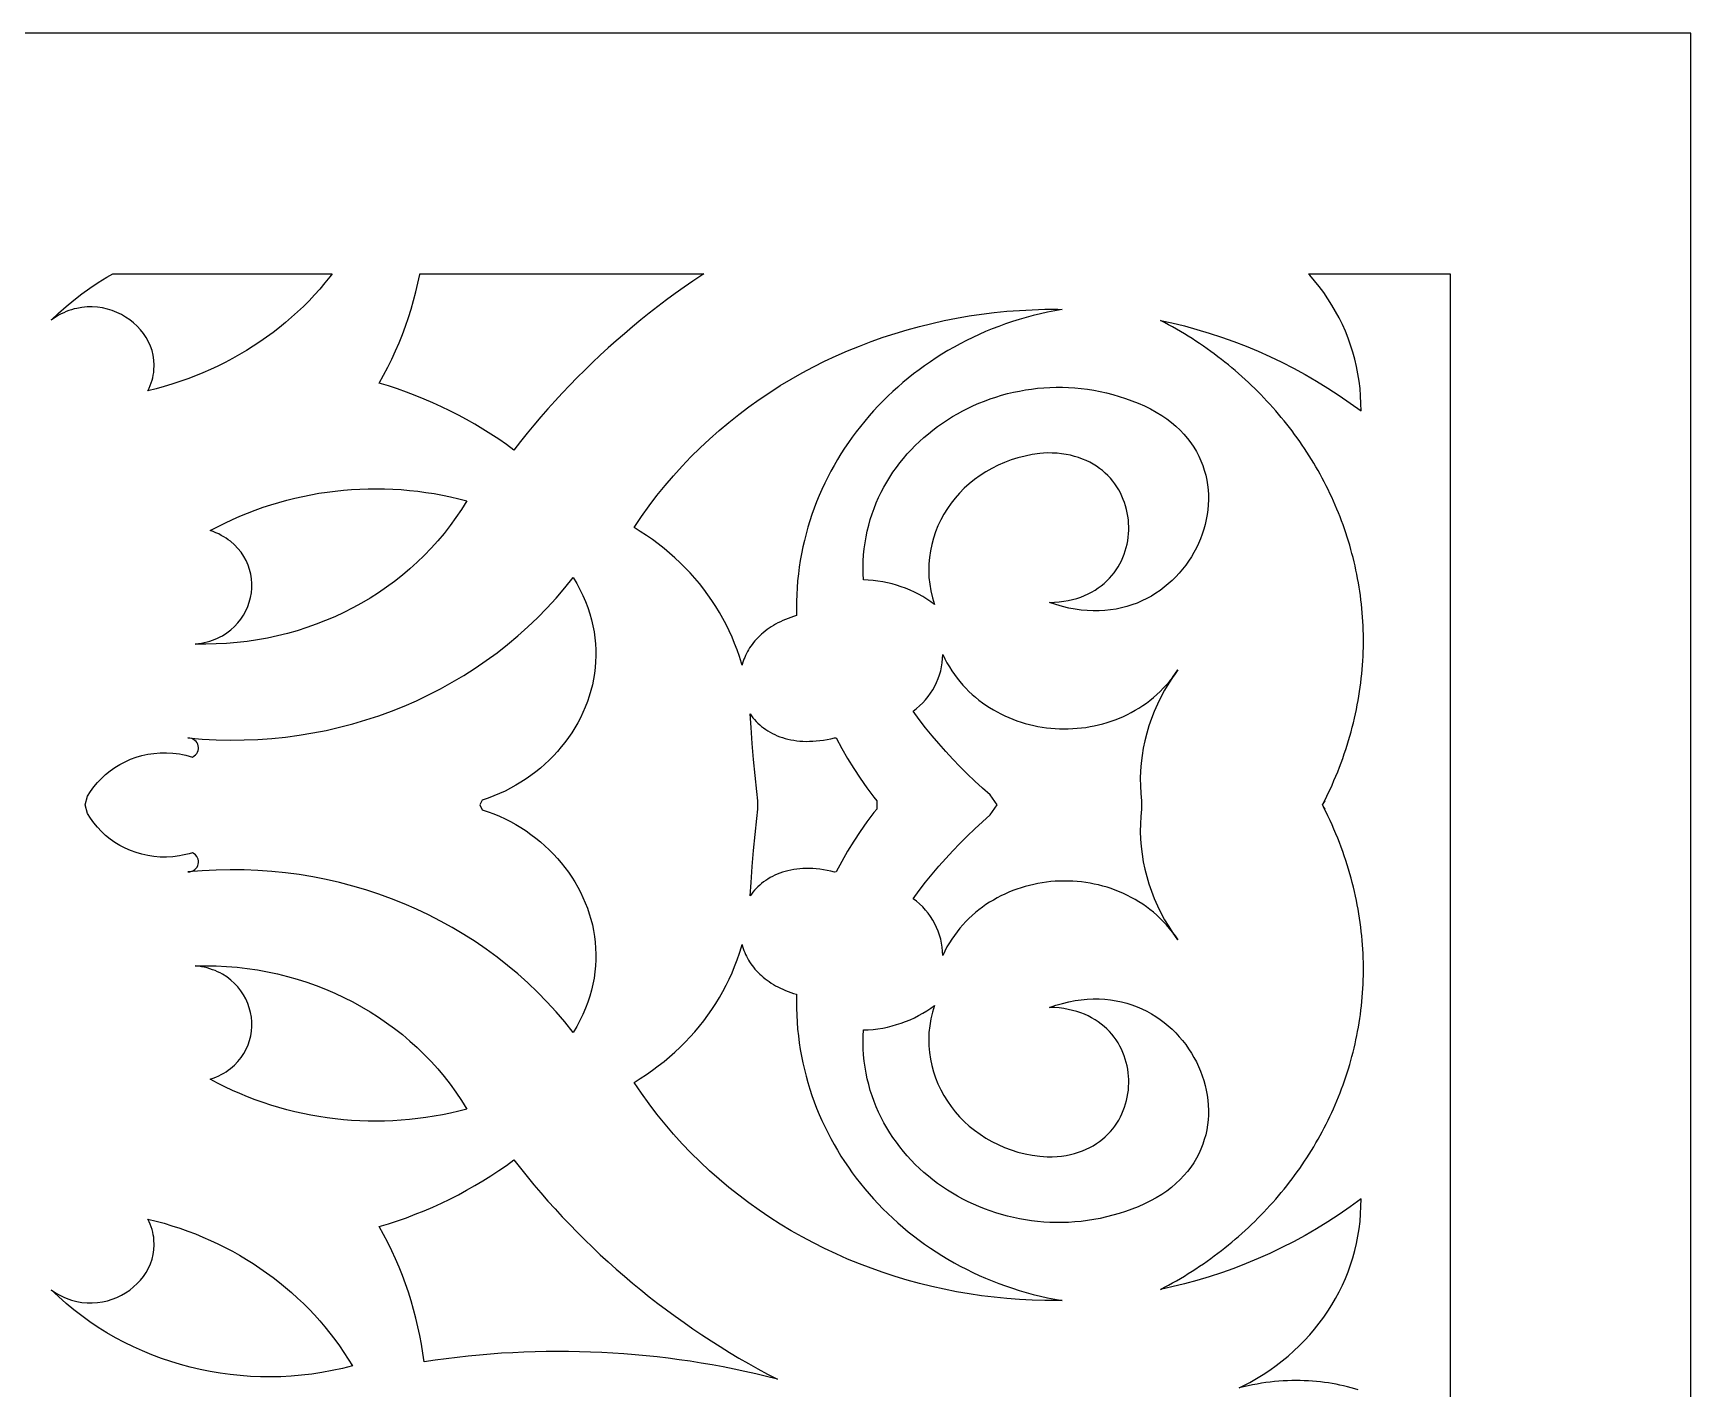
# Model space of a CAD drawing. Extents: x 2430 to 3430, y -1053 to 947.
# Drawn here: x 3085.1 to 3429.6, y 665.8 to 947.5 of the extents above; entities that cross this region are included whole.
import ezdxf

# ---------------------------------------------------------------- set-up
doc = ezdxf.new("R2010")
doc.units = 0
doc.layers.add('LAYER_1', color=18, linetype='CONTINUOUS')

msp = doc.modelspace()

# ---------------------------------------------------------------- linework, layer by layer
at = {"layer": 'LAYER_1'}
for points in [[(2429.56, -1052.54), (3429.56, -1052.54), (3429.56, 947.46), (2429.56, 947.46)], [(3146.8, 896.84), (3145.76, 895.56), (3144.68, 894.3), (3143.57, 893.07), (3142.44, 891.87), (3141.27, 890.7), (3140.07, 889.56), (3138.83, 888.45), (3137.57, 887.36), (3136.29, 886.31), (3134.97, 885.29), (3133.63, 884.3), (3132.25, 883.34), (3130.86, 882.42), (3129.44, 881.53), (3127.99, 880.67), (3126.52, 879.84), (3125.03, 879.05), (3123.51, 878.3), (3121.97, 877.58), (3120.41, 876.89), (3118.83, 876.25), (3117.23, 875.63), (3115.61, 875.06), (3113.97, 874.52), (3112.32, 874.03), (3110.65, 873.57), (3108.96, 873.15), (3109.22, 873.69), (3109.45, 874.24), (3109.65, 874.78), (3109.82, 875.33), (3109.97, 875.87), (3110.08, 876.4), (3110.17, 876.94), (3110.23, 877.46), (3110.28, 878.51), (3110.23, 879.53), (3110.08, 880.53), (3109.84, 881.51), (3109.51, 882.45), (3109.1, 883.36), (3108.61, 884.23), (3108.06, 885.06), (3107.43, 885.84), (3106.74, 886.58), (3105.99, 887.27), (3105.19, 887.9), (3104.34, 888.47), (3103.45, 888.99), (3102.51, 889.43), (3101.55, 889.81), (3100.55, 890.12), (3099.52, 890.36), (3098.47, 890.51), (3097.41, 890.59), (3096.33, 890.57), (3095.25, 890.47), (3094.17, 890.28), (3093.62, 890.15), (3093.08, 890), (3092.54, 889.82), (3092.01, 889.61), (3091.47, 889.38), (3090.94, 889.12), (3090.41, 888.84), (3089.89, 888.53), (3089.37, 888.19), (3088.86, 887.83), (3090.39, 889.28), (3091.96, 890.67), (3093.57, 892.01), (3095.23, 893.29), (3096.93, 894.51), (3098.66, 895.67), (3100.44, 896.77), (3101.65, 897.46), (3147.28, 897.46)], [(3224.09, 897.21), (3222.22, 895.95), (3220.36, 894.66), (3218.53, 893.35), (3216.72, 892.02), (3214.92, 890.66), (3213.15, 889.28), (3211.4, 887.88), (3209.67, 886.46), (3207.96, 885.02), (3206.27, 883.55), (3204.6, 882.06), (3202.96, 880.55), (3201.34, 879.02), (3199.74, 877.47), (3198.16, 875.9), (3196.6, 874.31), (3195.07, 872.69), (3193.56, 871.06), (3192.08, 869.41), (3190.62, 867.73), (3189.18, 866.04), (3187.77, 864.33), (3186.38, 862.6), (3185.02, 860.85), (3183.45, 861.99), (3181.85, 863.1), (3180.22, 864.17), (3178.57, 865.21), (3176.89, 866.21), (3175.19, 867.17), (3173.47, 868.1), (3171.72, 868.99), (3169.96, 869.84), (3168.17, 870.66), (3166.36, 871.43), (3164.53, 872.17), (3162.69, 872.87), (3160.82, 873.53), (3158.94, 874.15), (3157.04, 874.73), (3157.95, 876.38), (3158.81, 878.04), (3159.63, 879.73), (3160.41, 881.43), (3161.14, 883.14), (3161.84, 884.87), (3162.49, 886.61), (3163.09, 888.37), (3163.65, 890.14), (3164.17, 891.92), (3164.64, 893.71), (3165.07, 895.52), (3165.46, 897.33), (3165.48, 897.46), (3224.48, 897.46)], [(3298.9, 890.07), (3297.39, 889.8), (3295.88, 889.5), (3294.4, 889.16), (3292.92, 888.8), (3291.46, 888.41), (3290.02, 887.98), (3288.59, 887.53), (3287.17, 887.05), (3285.78, 886.54), (3284.39, 886.01), (3283.03, 885.44), (3281.68, 884.85), (3280.35, 884.23), (3279.03, 883.59), (3277.74, 882.92), (3276.46, 882.22), (3275.2, 881.5), (3273.96, 880.75), (3272.74, 879.98), (3271.54, 879.19), (3270.36, 878.37), (3269.2, 877.53), (3268.06, 876.66), (3266.94, 875.78), (3265.85, 874.87), (3264.77, 873.94), (3263.72, 872.99), (3262.69, 872.01), (3261.69, 871.02), (3260.7, 870.01), (3259.74, 868.98), (3258.81, 867.92), (3257.9, 866.85), (3257.01, 865.76), (3256.15, 864.66), (3255.32, 863.53), (3254.51, 862.39), (3253.72, 861.23), (3252.97, 860.05), (3252.24, 858.86), (3251.53, 857.65), (3250.86, 856.43), (3250.21, 855.19), (3249.59, 853.94), (3249.01, 852.67), (3248.44, 851.39), (3247.91, 850.1), (3247.41, 848.79), (3246.94, 847.47), (3246.5, 846.14), (3246.09, 844.8), (3245.71, 843.44), (3245.37, 842.08), (3245.05, 840.7), (3244.77, 839.31), (3244.52, 837.92), (3244.3, 836.51), (3244.12, 835.1), (3243.97, 833.67), (3243.85, 832.24), (3243.77, 830.8), (3243.73, 829.35), (3243.72, 827.9), (3243.74, 826.44), (3243.14, 826.26), (3242.56, 826.07), (3241.99, 825.86), (3241.44, 825.64), (3240.9, 825.41), (3240.38, 825.17), (3239.88, 824.92), (3239.4, 824.66), (3238.93, 824.39), (3238.47, 824.11), (3238.03, 823.82), (3237.61, 823.52), (3237.21, 823.21), (3236.82, 822.89), (3236.44, 822.57), (3236.08, 822.23), (3235.74, 821.89), (3235.41, 821.55), (3235.1, 821.19), (3234.8, 820.83), (3234.52, 820.46), (3234.25, 820.09), (3234, 819.72), (3233.76, 819.33), (3233.54, 818.95), (3233.34, 818.55), (3233.15, 818.16), (3232.97, 817.76), (3232.81, 817.36), (3232.66, 816.95), (3232.53, 816.55), (3232.41, 816.14), (3232.29, 816.56), (3231.87, 817.94), (3231.4, 819.3), (3230.88, 820.65), (3230.33, 821.98), (3229.73, 823.29), (3229.1, 824.59), (3228.42, 825.86), (3227.71, 827.12), (3226.95, 828.36), (3226.16, 829.57), (3225.33, 830.77), (3224.46, 831.94), (3223.55, 833.09), (3222.61, 834.21), (3221.63, 835.31), (3220.61, 836.39), (3219.56, 837.43), (3218.48, 838.45), (3217.36, 839.44), (3216.21, 840.4), (3215.02, 841.33), (3213.81, 842.24), (3212.56, 843.11), (3211.28, 843.94), (3209.97, 844.75), (3211.5, 847.01), (3213.09, 849.22), (3214.73, 851.37), (3216.42, 853.47), (3218.17, 855.51), (3219.97, 857.49), (3221.81, 859.42), (3223.71, 861.3), (3225.64, 863.11), (3227.63, 864.87), (3229.65, 866.57), (3231.72, 868.22), (3233.83, 869.8), (3235.97, 871.33), (3238.16, 872.8), (3240.37, 874.22), (3242.63, 875.57), (3244.91, 876.87), (3247.23, 878.1), (3249.58, 879.28), (3251.96, 880.4), (3254.36, 881.45), (3256.79, 882.45), (3259.24, 883.39), (3261.72, 884.27), (3264.22, 885.08), (3266.74, 885.84), (3269.27, 886.54), (3271.83, 887.17), (3274.4, 887.74), (3276.98, 888.25), (3279.58, 888.7), (3282.19, 889.09), (3284.81, 889.41), (3287.44, 889.67), (3290.07, 889.87), (3292.71, 890), (3295.36, 890.08), (3298.01, 890.08)], [(3298.97, 873.89), (3300.28, 873.84), (3301.59, 873.76), (3302.9, 873.63), (3304.22, 873.47), (3305.53, 873.26), (3306.85, 873.01), (3308.17, 872.72), (3309.49, 872.38), (3310.8, 872), (3312.12, 871.57), (3313.43, 871.1), (3314.73, 870.59), (3316.06, 870.01), (3317.31, 869.4), (3318.49, 868.74), (3319.61, 868.05), (3320.67, 867.33), (3321.65, 866.57), (3322.58, 865.78), (3323.44, 864.97), (3324.24, 864.13), (3324.97, 863.26), (3325.65, 862.37), (3326.27, 861.45), (3326.82, 860.52), (3327.32, 859.57), (3327.76, 858.6), (3328.15, 857.62), (3328.47, 856.63), (3328.75, 855.62), (3328.97, 854.61), (3329.13, 853.59), (3329.25, 852.56), (3329.31, 851.53), (3329.32, 850.5), (3329.28, 849.47), (3329.19, 848.44), (3329.05, 847.42), (3328.87, 846.4), (3328.64, 845.39), (3328.36, 844.38), (3328.04, 843.39), (3327.68, 842.41), (3327.27, 841.45), (3326.82, 840.5), (3326.32, 839.57), (3325.79, 838.66), (3325.21, 837.78), (3324.6, 836.91), (3323.95, 836.07), (3323.26, 835.26), (3322.53, 834.48), (3321.77, 833.73), (3320.98, 833.01), (3320.15, 832.33), (3319.28, 831.68), (3318.38, 831.07), (3317.46, 830.51), (3316.5, 829.98), (3315.51, 829.5), (3314.49, 829.06), (3313.44, 828.67), (3312.37, 828.33), (3311.27, 828.04), (3310.14, 827.8), (3308.99, 827.62), (3307.81, 827.49), (3306.61, 827.42), (3305.39, 827.41), (3304.15, 827.47), (3302.89, 827.58), (3301.6, 827.77), (3300.3, 828.01), (3298.98, 828.33), (3297.64, 828.72), (3296.28, 829.18), (3297.31, 829.22), (3298.3, 829.3), (3299.26, 829.42), (3300.19, 829.58), (3301.09, 829.78), (3301.95, 830.02), (3302.78, 830.3), (3303.57, 830.61), (3304.34, 830.95), (3305.06, 831.33), (3305.76, 831.74), (3306.42, 832.18), (3307.05, 832.64), (3307.65, 833.13), (3308.21, 833.65), (3308.74, 834.19), (3309.24, 834.75), (3309.71, 835.34), (3310.14, 835.94), (3310.54, 836.56), (3310.91, 837.2), (3311.24, 837.85), (3311.54, 838.52), (3311.81, 839.2), (3312.04, 839.89), (3312.24, 840.59), (3312.41, 841.3), (3312.55, 842.01), (3312.65, 842.74), (3312.72, 843.46), (3312.76, 844.19), (3312.77, 844.91), (3312.74, 845.64), (3312.68, 846.37), (3312.59, 847.09), (3312.47, 847.81), (3312.31, 848.52), (3312.12, 849.22), (3311.9, 849.92), (3311.64, 850.6), (3311.36, 851.27), (3311.04, 851.93), (3310.68, 852.58), (3310.3, 853.21), (3309.88, 853.82), (3309.43, 854.41), (3308.95, 854.98), (3308.44, 855.53), (3307.89, 856.06), (3307.31, 856.56), (3306.7, 857.04), (3306.06, 857.49), (3305.38, 857.91), (3304.68, 858.3), (3303.94, 858.66), (3303.16, 858.98), (3302.36, 859.28), (3301.52, 859.53), (3300.66, 859.75), (3299.76, 859.93), (3298.82, 860.07), (3297.86, 860.16), (3296.86, 860.22), (3295.83, 860.23), (3294.26, 860.1), (3292.72, 859.89), (3291.22, 859.59), (3289.75, 859.22), (3288.32, 858.78), (3286.94, 858.27), (3285.6, 857.68), (3284.31, 857.03), (3283.06, 856.32), (3281.86, 855.55), (3280.72, 854.72), (3279.63, 853.83), (3278.6, 852.89), (3277.63, 851.9), (3276.71, 850.87), (3275.86, 849.79), (3275.08, 848.67), (3274.36, 847.51), (3273.7, 846.31), (3273.12, 845.09), (3272.61, 843.83), (3272.18, 842.54), (3271.82, 841.23), (3271.55, 839.89), (3271.35, 838.54), (3271.23, 837.17), (3271.21, 835.79), (3271.26, 834.39), (3271.41, 832.99), (3271.65, 831.58), (3271.98, 830.16), (3272.4, 828.75), (3271.61, 829.33), (3270.79, 829.88), (3269.95, 830.39), (3269.09, 830.87), (3268.22, 831.32), (3267.32, 831.73), (3266.41, 832.11), (3265.48, 832.45), (3264.54, 832.75), (3263.58, 833.02), (3262.62, 833.26), (3261.64, 833.45), (3260.65, 833.61), (3259.65, 833.73), (3258.65, 833.82), (3257.64, 833.86), (3257.58, 835.18), (3257.57, 836.48), (3257.6, 837.78), (3257.68, 839.05), (3257.81, 840.32), (3257.97, 841.57), (3258.18, 842.8), (3258.44, 844.02), (3258.73, 845.22), (3259.07, 846.41), (3259.44, 847.57), (3259.86, 848.72), (3260.31, 849.85), (3260.8, 850.97), (3261.33, 852.06), (3261.89, 853.13), (3262.49, 854.18), (3263.12, 855.21), (3263.78, 856.22), (3264.48, 857.21), (3265.21, 858.17), (3265.97, 859.11), (3266.76, 860.03), (3267.58, 860.92), (3268.42, 861.79), (3269.3, 862.63), (3270.2, 863.45), (3271.13, 864.24), (3272.08, 865), (3273.05, 865.74), (3274.05, 866.45), (3275.08, 867.13), (3276.12, 867.78), (3277.18, 868.4), (3278.27, 868.99), (3279.37, 869.55), (3280.49, 870.07), (3281.63, 870.57), (3282.79, 871.03), (3283.96, 871.46), (3285.15, 871.86), (3286.35, 872.23), (3287.57, 872.56), (3288.8, 872.85), (3290.04, 873.11), (3291.29, 873.33), (3292.55, 873.52), (3293.82, 873.67), (3295.1, 873.78), (3296.38, 873.86), (3297.68, 873.89)], [(3158.16, 852.78), (3159.88, 852.72), (3161.6, 852.61), (3163.31, 852.47), (3165.03, 852.28), (3166.74, 852.05), (3168.45, 851.78), (3170.15, 851.47), (3171.85, 851.11), (3173.54, 850.72), (3175.22, 850.28), (3174.13, 848.52), (3172.98, 846.81), (3171.78, 845.15), (3170.51, 843.53), (3169.2, 841.95), (3167.82, 840.43), (3166.4, 838.96), (3164.93, 837.53), (3163.41, 836.16), (3161.84, 834.83), (3160.22, 833.56), (3158.57, 832.34), (3156.87, 831.18), (3155.13, 830.07), (3153.35, 829.02), (3151.54, 828.03), (3149.69, 827.09), (3147.8, 826.21), (3145.89, 825.39), (3143.94, 824.63), (3141.97, 823.94), (3139.97, 823.3), (3137.94, 822.73), (3135.89, 822.22), (3133.81, 821.77), (3131.72, 821.39), (3129.61, 821.08), (3127.48, 820.84), (3125.33, 820.66), (3123.18, 820.55), (3121, 820.51), (3118.82, 820.54), (3119.46, 820.62), (3120.08, 820.72), (3120.69, 820.84), (3121.28, 820.98), (3121.85, 821.15), (3122.4, 821.33), (3122.94, 821.54), (3123.46, 821.77), (3123.96, 822.01), (3124.45, 822.27), (3125.36, 822.84), (3126.2, 823.48), (3126.98, 824.18), (3127.67, 824.93), (3128.3, 825.72), (3128.85, 826.56), (3129.32, 827.43), (3129.72, 828.33), (3130.04, 829.26), (3130.29, 830.21), (3130.46, 831.18), (3130.55, 832.15), (3130.55, 833.12), (3130.48, 834.1), (3130.33, 835.06), (3130.1, 836.02), (3129.78, 836.95), (3129.38, 837.87), (3128.9, 838.75), (3128.33, 839.6), (3127.68, 840.4), (3126.94, 841.17), (3126.11, 841.88), (3125.67, 842.21), (3125.2, 842.53), (3124.71, 842.84), (3124.2, 843.12), (3123.67, 843.4), (3123.11, 843.65), (3122.53, 843.89), (3121.93, 844.1), (3123.45, 844.91), (3124.98, 845.68), (3126.53, 846.41), (3128.1, 847.1), (3129.69, 847.75), (3131.28, 848.37), (3132.9, 848.94), (3134.52, 849.47), (3136.16, 849.97), (3137.81, 850.43), (3139.47, 850.84), (3141.13, 851.22), (3142.81, 851.56), (3144.5, 851.85), (3146.19, 852.11), (3147.89, 852.33), (3149.59, 852.5), (3151.3, 852.64), (3153.01, 852.74), (3154.72, 852.79), (3156.44, 852.81)], [(3198.07, 833.13), (3198.74, 831.88), (3199.34, 830.62), (3199.88, 829.37), (3200.36, 828.1), (3200.78, 826.84), (3201.13, 825.58), (3201.43, 824.32), (3201.66, 823.06), (3201.84, 821.81), (3201.96, 820.56), (3202.03, 819.32), (3202.04, 818.08), (3202, 816.85), (3201.9, 815.63), (3201.75, 814.42), (3201.56, 813.22), (3201.31, 812.04), (3201.01, 810.86), (3200.67, 809.7), (3200.28, 808.56), (3199.85, 807.43), (3199.37, 806.32), (3198.84, 805.23), (3198.28, 804.16), (3197.67, 803.11), (3197.02, 802.08), (3196.34, 801.08), (3195.61, 800.09), (3194.85, 799.14), (3194.05, 798.21), (3193.22, 797.3), (3192.35, 796.43), (3191.45, 795.58), (3190.51, 794.76), (3189.55, 793.98), (3188.55, 793.23), (3187.53, 792.51), (3186.48, 791.82), (3185.4, 791.18), (3184.3, 790.57), (3183.17, 789.99), (3182.01, 789.46), (3180.83, 788.96), (3179.64, 788.51), (3178.42, 788.1), (3177.96, 787.1), (3178.42, 786.11), (3179.64, 785.7), (3180.83, 785.24), (3182.01, 784.75), (3183.17, 784.21), (3184.3, 783.64), (3185.4, 783.03), (3186.48, 782.38), (3187.53, 781.7), (3188.55, 780.98), (3189.55, 780.23), (3190.51, 779.44), (3191.45, 778.63), (3192.35, 777.78), (3193.22, 776.9), (3194.05, 776), (3194.85, 775.07), (3195.61, 774.11), (3196.34, 773.13), (3197.02, 772.12), (3197.67, 771.1), (3198.28, 770.04), (3198.84, 768.97), (3199.37, 767.88), (3199.85, 766.77), (3200.28, 765.64), (3200.67, 764.5), (3201.01, 763.34), (3201.31, 762.17), (3201.56, 760.98), (3201.75, 759.78), (3201.9, 758.57), (3202, 757.35), (3202.04, 756.12), (3202.03, 754.89), (3201.96, 753.64), (3201.84, 752.4), (3201.66, 751.14), (3201.43, 749.88), (3201.13, 748.62), (3200.78, 747.36), (3200.36, 746.1), (3199.88, 744.84), (3199.34, 743.58), (3198.74, 742.32), (3198.07, 741.07), (3197.33, 739.82), (3195.59, 742.02), (3193.77, 744.14), (3191.89, 746.2), (3189.94, 748.2), (3187.92, 750.12), (3185.85, 751.98), (3183.71, 753.77), (3181.52, 755.48), (3179.27, 757.13), (3176.97, 758.7), (3174.62, 760.2), (3172.22, 761.63), (3169.77, 762.98), (3167.28, 764.25), (3164.75, 765.45), (3162.18, 766.57), (3159.56, 767.61), (3156.92, 768.57), (3154.24, 769.45), (3151.52, 770.25), (3148.78, 770.97), (3146.01, 771.6), (3143.22, 772.15), (3140.4, 772.62), (3137.56, 773), (3134.7, 773.29), (3131.83, 773.49), (3128.94, 773.61), (3126.04, 773.64), (3123.13, 773.57), (3120.22, 773.42), (3117.29, 773.17), (3117.71, 773.22), (3118.09, 773.32), (3118.43, 773.48), (3118.72, 773.69), (3118.97, 773.93), (3119.17, 774.2), (3119.32, 774.5), (3119.42, 774.82), (3119.47, 775.15), (3119.47, 775.48), (3119.41, 775.81), (3119.29, 776.12), (3119.12, 776.42), (3118.88, 776.7), (3118.59, 776.94), (3118.23, 777.14), (3117.54, 776.95), (3116.86, 776.77), (3116.18, 776.63), (3115.5, 776.51), (3114.15, 776.34), (3112.82, 776.26), (3111.5, 776.28), (3110.21, 776.39), (3108.95, 776.58), (3107.71, 776.85), (3106.51, 777.2), (3105.35, 777.63), (3104.22, 778.13), (3103.13, 778.7), (3102.1, 779.33), (3101.11, 780.02), (3100.17, 780.78), (3099.29, 781.59), (3098.47, 782.45), (3097.72, 783.36), (3097.03, 784.32), (3096.41, 785.31), (3095.92, 787.1), (3096.41, 788.89), (3097.03, 789.89), (3097.72, 790.85), (3098.47, 791.76), (3099.29, 792.62), (3100.17, 793.43), (3101.11, 794.18), (3102.1, 794.88), (3103.13, 795.51), (3104.22, 796.08), (3105.35, 796.58), (3106.51, 797), (3107.71, 797.36), (3108.95, 797.63), (3110.21, 797.82), (3111.5, 797.93), (3112.82, 797.94), (3114.15, 797.87), (3115.5, 797.7), (3116.18, 797.58), (3116.86, 797.43), (3117.54, 797.26), (3118.23, 797.06), (3118.59, 797.27), (3118.88, 797.51), (3119.12, 797.78), (3119.29, 798.08), (3119.41, 798.4), (3119.47, 798.73), (3119.47, 799.06), (3119.42, 799.39), (3119.32, 799.7), (3119.17, 800), (3118.97, 800.28), (3118.72, 800.52), (3118.43, 800.72), (3118.09, 800.88), (3117.71, 800.99), (3117.29, 801.03), (3120.22, 800.79), (3123.13, 800.63), (3126.04, 800.57), (3128.94, 800.6), (3131.83, 800.71), (3134.7, 800.92), (3137.56, 801.21), (3140.4, 801.59), (3143.22, 802.05), (3146.01, 802.6), (3148.78, 803.24), (3151.52, 803.95), (3154.24, 804.75), (3156.92, 805.64), (3159.56, 806.6), (3162.18, 807.64), (3164.75, 808.76), (3167.28, 809.95), (3169.77, 811.23), (3172.22, 812.58), (3174.62, 814), (3176.97, 815.5), (3179.27, 817.08), (3181.52, 818.72), (3183.71, 820.44), (3185.85, 822.23), (3187.92, 824.08), (3189.94, 826.01), (3191.89, 828), (3193.77, 830.06), (3195.59, 832.19), (3197.33, 834.38)], [(3274.55, 817.47), (3275, 816.62), (3275.49, 815.79), (3276, 814.99), (3276.54, 814.21), (3277.1, 813.45), (3277.68, 812.73), (3278.29, 812.02), (3278.92, 811.35), (3279.56, 810.7), (3280.23, 810.07), (3280.92, 809.47), (3281.63, 808.9), (3282.36, 808.35), (3283.1, 807.83), (3283.86, 807.33), (3284.63, 806.86), (3285.42, 806.42), (3286.22, 806), (3287.03, 805.61), (3287.86, 805.25), (3288.69, 804.91), (3289.54, 804.6), (3290.4, 804.31), (3291.26, 804.05), (3292.14, 803.82), (3293.02, 803.61), (3293.9, 803.43), (3294.79, 803.28), (3295.69, 803.15), (3296.59, 803.05), (3297.49, 802.98), (3298.4, 802.93), (3299.3, 802.91), (3300.21, 802.92), (3301.12, 802.95), (3302.02, 803.02), (3302.92, 803.11), (3303.82, 803.22), (3304.72, 803.37), (3305.61, 803.54), (3306.5, 803.74), (3307.38, 803.96), (3308.25, 804.21), (3309.12, 804.5), (3309.97, 804.8), (3310.82, 805.14), (3311.66, 805.5), (3312.48, 805.89), (3313.3, 806.31), (3314.1, 806.76), (3314.89, 807.24), (3315.66, 807.74), (3316.42, 808.27), (3317.16, 808.83), (3317.88, 809.42), (3318.59, 810.03), (3319.28, 810.68), (3319.95, 811.35), (3320.6, 812.05), (3321.23, 812.78), (3321.83, 813.54), (3321.87, 813.59), (3321.07, 812.37), (3320.21, 810.95), (3319.43, 809.5), (3318.71, 808.03), (3318.05, 806.55), (3317.47, 805.04), (3316.95, 803.53), (3316.49, 801.99), (3316.11, 800.45), (3315.79, 798.9), (3315.53, 797.34), (3315.35, 795.77), (3315.23, 794.2), (3315.17, 792.62), (3315.19, 791.05), (3315.26, 789.48), (3315.4, 787.96), (3315.4, 787.1), (3315.4, 786.24), (3315.26, 784.73), (3315.19, 783.16), (3315.17, 781.58), (3315.23, 780.01), (3315.35, 778.44), (3315.53, 776.87), (3315.79, 775.31), (3316.11, 773.76), (3316.49, 772.21), (3316.95, 770.68), (3317.47, 769.16), (3318.05, 767.66), (3318.71, 766.17), (3319.43, 764.71), (3320.21, 763.26), (3321.07, 761.84), (3321.87, 760.62), (3322.41, 759.88), (3322.97, 759.07), (3321.99, 760.44), (3321.87, 760.62), (3321.83, 760.67), (3321.23, 761.43), (3320.6, 762.16), (3319.95, 762.86), (3319.28, 763.53), (3318.59, 764.17), (3317.88, 764.79), (3317.16, 765.38), (3316.42, 765.93), (3315.66, 766.47), (3314.89, 766.97), (3314.1, 767.44), (3313.3, 767.89), (3312.48, 768.31), (3311.66, 768.7), (3310.82, 769.07), (3309.97, 769.4), (3309.12, 769.71), (3308.25, 769.99), (3307.38, 770.24), (3306.5, 770.47), (3305.61, 770.67), (3304.72, 770.84), (3303.82, 770.98), (3302.92, 771.1), (3302.02, 771.19), (3301.12, 771.25), (3300.21, 771.29), (3299.3, 771.29), (3298.4, 771.27), (3297.49, 771.23), (3296.59, 771.16), (3295.69, 771.06), (3294.79, 770.93), (3293.9, 770.78), (3293.02, 770.6), (3292.14, 770.39), (3291.26, 770.16), (3290.4, 769.9), (3289.54, 769.61), (3288.69, 769.3), (3287.86, 768.96), (3287.03, 768.59), (3286.22, 768.2), (3285.42, 767.78), (3284.63, 767.34), (3283.86, 766.87), (3283.1, 766.38), (3282.36, 765.85), (3281.63, 765.31), (3280.92, 764.73), (3280.23, 764.13), (3279.56, 763.51), (3278.92, 762.86), (3278.29, 762.18), (3277.68, 761.48), (3277.1, 760.75), (3276.54, 760), (3276, 759.22), (3275.49, 758.42), (3275, 757.59), (3274.55, 756.73), (3274.11, 755.85), (3274.09, 756.71), (3274.01, 757.56), (3273.88, 758.41), (3273.69, 759.24), (3273.46, 760.06), (3273.18, 760.87), (3272.85, 761.66), (3272.47, 762.43), (3272.05, 763.18), (3271.59, 763.9), (3271.08, 764.6), (3270.53, 765.27), (3269.95, 765.91), (3269.32, 766.52), (3268.65, 767.09), (3267.95, 767.62), (3269.24, 769.35), (3270.56, 771.05), (3271.91, 772.73), (3273.3, 774.37), (3274.73, 775.98), (3276.19, 777.57), (3277.69, 779.12), (3279.22, 780.64), (3280.78, 782.14), (3282.37, 783.6), (3284, 785.02), (3285.44, 787.1), (3284, 789.18), (3282.37, 790.61), (3280.78, 792.07), (3279.22, 793.56), (3277.69, 795.08), (3276.19, 796.64), (3274.73, 798.22), (3273.3, 799.84), (3271.91, 801.48), (3270.56, 803.15), (3269.24, 804.86), (3267.95, 806.59), (3268.65, 807.12), (3269.32, 807.69), (3269.95, 808.3), (3270.53, 808.93), (3271.08, 809.6), (3271.59, 810.3), (3272.05, 811.03), (3272.47, 811.78), (3272.85, 812.55), (3273.18, 813.34), (3273.46, 814.14), (3273.69, 814.96), (3273.88, 815.8), (3274.01, 816.64), (3274.09, 817.5), (3274.11, 818.35)], [(3322.41, 814.32), (3321.87, 813.59), (3321.99, 813.77), (3322.97, 815.14)], [(3234.38, 805.61), (3234.69, 805.22), (3235.02, 804.83), (3235.36, 804.46), (3235.72, 804.1), (3236.1, 803.75), (3236.49, 803.41), (3236.9, 803.09), (3237.33, 802.79), (3237.78, 802.49), (3238.24, 802.22), (3238.72, 801.96), (3239.22, 801.71), (3239.73, 801.49), (3240.26, 801.28), (3240.81, 801.09), (3241.37, 800.92), (3241.95, 800.77), (3242.54, 800.64), (3243.15, 800.53), (3243.77, 800.44), (3244.42, 800.38), (3245.07, 800.33), (3245.74, 800.31), (3246.43, 800.32), (3247.13, 800.35), (3247.85, 800.4), (3248.58, 800.48), (3249.33, 800.58), (3250.09, 800.71), (3250.86, 800.87), (3251.65, 801.06), (3251.99, 801.03), (3253.13, 798.86), (3254.33, 796.74), (3255.61, 794.66), (3256.95, 792.63), (3258.36, 790.65), (3259.83, 788.71), (3260.43, 787.96), (3260.43, 787.1), (3260.43, 786.24), (3259.83, 785.5), (3258.36, 783.56), (3256.95, 781.58), (3255.61, 779.54), (3254.33, 777.47), (3253.13, 775.34), (3251.99, 773.18), (3251.65, 773.15), (3250.86, 773.33), (3250.09, 773.49), (3249.33, 773.62), (3248.58, 773.73), (3247.85, 773.81), (3247.13, 773.86), (3246.43, 773.89), (3245.74, 773.89), (3245.07, 773.87), (3244.42, 773.83), (3243.77, 773.76), (3243.15, 773.67), (3242.54, 773.57), (3241.95, 773.44), (3241.37, 773.28), (3240.81, 773.11), (3240.26, 772.93), (3239.73, 772.72), (3239.22, 772.49), (3238.72, 772.25), (3238.24, 771.99), (3237.78, 771.71), (3237.33, 771.42), (3236.9, 771.11), (3236.49, 770.79), (3236.1, 770.46), (3235.72, 770.11), (3235.36, 769.75), (3235.02, 769.37), (3234.69, 768.99), (3234.38, 768.59), (3234.1, 768.19), (3234.28, 771), (3234.54, 774.33), (3234.83, 777.66), (3235.15, 780.98), (3235.5, 784.3), (3235.73, 786.24), (3235.73, 787.1), (3235.73, 787.96), (3235.5, 789.9), (3235.15, 793.22), (3234.83, 796.55), (3234.54, 799.88), (3234.28, 803.21), (3234.1, 806.02)], [(3232.53, 757.66), (3232.66, 757.25), (3232.81, 756.85), (3232.97, 756.44), (3233.15, 756.05), (3233.34, 755.65), (3233.54, 755.26), (3233.76, 754.87), (3234, 754.49), (3234.25, 754.11), (3234.52, 753.74), (3234.8, 753.37), (3235.1, 753.01), (3235.41, 752.66), (3235.74, 752.31), (3236.08, 751.97), (3236.44, 751.64), (3236.82, 751.31), (3237.21, 751), (3237.61, 750.69), (3238.03, 750.39), (3238.47, 750.1), (3238.93, 749.82), (3239.4, 749.54), (3239.88, 749.28), (3240.38, 749.03), (3240.9, 748.79), (3241.44, 748.56), (3241.99, 748.35), (3242.56, 748.14), (3243.14, 747.95), (3243.74, 747.77), (3243.72, 746.3), (3243.73, 744.85), (3243.77, 743.4), (3243.85, 741.96), (3243.97, 740.53), (3244.12, 739.11), (3244.3, 737.69), (3244.52, 736.29), (3244.77, 734.89), (3245.05, 733.51), (3245.37, 732.13), (3245.71, 730.76), (3246.09, 729.41), (3246.5, 728.07), (3246.94, 726.73), (3247.41, 725.42), (3247.91, 724.11), (3248.44, 722.81), (3249.01, 721.53), (3249.59, 720.27), (3250.21, 719.01), (3250.86, 717.78), (3251.53, 716.55), (3252.24, 715.35), (3252.97, 714.15), (3253.72, 712.98), (3254.51, 711.82), (3255.32, 710.68), (3256.15, 709.55), (3257.01, 708.44), (3257.9, 707.35), (3258.81, 706.28), (3259.74, 705.23), (3260.7, 704.2), (3261.69, 703.18), (3262.69, 702.19), (3263.72, 701.22), (3264.77, 700.27), (3265.85, 699.34), (3266.94, 698.43), (3268.06, 697.54), (3269.2, 696.68), (3270.36, 695.84), (3271.54, 695.02), (3272.74, 694.22), (3273.96, 693.45), (3275.2, 692.71), (3276.46, 691.98), (3277.74, 691.29), (3279.03, 690.62), (3280.35, 689.97), (3281.68, 689.35), (3283.03, 688.76), (3284.39, 688.2), (3285.78, 687.66), (3287.17, 687.15), (3288.59, 686.67), (3290.02, 686.22), (3291.46, 685.8), (3292.92, 685.41), (3294.4, 685.04), (3295.88, 684.71), (3297.39, 684.41), (3298.9, 684.14), (3298.01, 684.12), (3295.36, 684.13), (3292.71, 684.2), (3290.07, 684.34), (3287.44, 684.54), (3284.81, 684.8), (3282.19, 685.12), (3279.58, 685.51), (3276.98, 685.95), (3274.4, 686.46), (3271.83, 687.04), (3269.27, 687.67), (3266.74, 688.37), (3264.22, 689.12), (3261.72, 689.94), (3259.24, 690.82), (3256.79, 691.75), (3254.36, 692.75), (3251.96, 693.81), (3249.58, 694.93), (3247.23, 696.1), (3244.91, 697.34), (3242.63, 698.63), (3240.37, 699.99), (3238.16, 701.4), (3235.97, 702.87), (3233.83, 704.4), (3231.72, 705.99), (3229.65, 707.63), (3227.63, 709.33), (3225.64, 711.09), (3223.71, 712.91), (3221.81, 714.78), (3219.97, 716.71), (3218.17, 718.7), (3216.42, 720.74), (3214.73, 722.84), (3213.09, 724.99), (3211.5, 727.2), (3209.97, 729.46), (3211.28, 730.26), (3212.56, 731.1), (3213.81, 731.97), (3215.02, 732.87), (3216.21, 733.8), (3217.36, 734.76), (3218.48, 735.75), (3219.56, 736.77), (3220.61, 737.82), (3221.63, 738.89), (3222.61, 739.99), (3223.55, 741.12), (3224.46, 742.27), (3225.33, 743.44), (3226.16, 744.63), (3226.95, 745.85), (3227.71, 747.09), (3228.42, 748.34), (3229.1, 749.62), (3229.73, 750.92), (3230.33, 752.23), (3230.88, 753.56), (3231.4, 754.91), (3231.87, 756.27), (3232.29, 757.64), (3232.41, 758.07)], [(3123.18, 753.66), (3125.33, 753.55), (3127.48, 753.37), (3129.61, 753.12), (3131.72, 752.81), (3133.81, 752.43), (3135.89, 751.99), (3137.94, 751.48), (3139.97, 750.91), (3141.97, 750.27), (3143.94, 749.57), (3145.89, 748.81), (3147.8, 747.99), (3149.69, 747.12), (3151.54, 746.18), (3153.35, 745.18), (3155.13, 744.13), (3156.87, 743.02), (3158.57, 741.86), (3160.22, 740.64), (3161.84, 739.37), (3163.41, 738.05), (3164.93, 736.68), (3166.4, 735.25), (3167.82, 733.78), (3169.2, 732.25), (3170.51, 730.68), (3171.78, 729.06), (3172.98, 727.39), (3174.13, 725.68), (3175.22, 723.92), (3173.54, 723.49), (3171.85, 723.09), (3170.15, 722.74), (3168.45, 722.43), (3166.74, 722.16), (3165.03, 721.93), (3163.31, 721.74), (3161.6, 721.59), (3159.88, 721.49), (3158.16, 721.42), (3156.44, 721.4), (3154.72, 721.41), (3153.01, 721.47), (3151.3, 721.56), (3149.59, 721.7), (3147.89, 721.88), (3146.19, 722.1), (3144.5, 722.35), (3142.81, 722.65), (3141.13, 722.99), (3139.47, 723.36), (3137.81, 723.78), (3136.16, 724.24), (3134.52, 724.73), (3132.9, 725.27), (3131.28, 725.84), (3129.69, 726.45), (3128.1, 727.11), (3126.53, 727.8), (3124.98, 728.53), (3123.45, 729.3), (3121.93, 730.1), (3122.53, 730.32), (3123.11, 730.56), (3123.67, 730.81), (3124.2, 731.08), (3124.71, 731.37), (3125.2, 731.67), (3125.67, 731.99), (3126.11, 732.33), (3126.94, 733.04), (3127.68, 733.8), (3128.33, 734.61), (3128.9, 735.46), (3129.38, 736.34), (3129.78, 737.25), (3130.1, 738.19), (3130.33, 739.14), (3130.48, 740.11), (3130.55, 741.08), (3130.55, 742.06), (3130.46, 743.03), (3130.29, 743.99), (3130.04, 744.94), (3129.72, 745.87), (3129.32, 746.78), (3128.85, 747.65), (3128.3, 748.48), (3127.67, 749.28), (3126.98, 750.03), (3126.2, 750.72), (3125.36, 751.36), (3124.45, 751.94), (3123.96, 752.2), (3123.46, 752.44), (3122.94, 752.67), (3122.4, 752.87), (3121.85, 753.06), (3121.28, 753.22), (3120.69, 753.37), (3120.08, 753.49), (3119.46, 753.59), (3118.82, 753.66), (3121, 753.69)], [(3306.61, 746.78), (3307.81, 746.72), (3308.99, 746.59), (3310.14, 746.41), (3311.27, 746.17), (3312.37, 745.88), (3313.44, 745.54), (3314.49, 745.15), (3315.51, 744.71), (3316.5, 744.23), (3317.46, 743.7), (3318.38, 743.13), (3319.28, 742.52), (3320.15, 741.88), (3320.98, 741.19), (3321.77, 740.48), (3322.53, 739.72), (3323.26, 738.94), (3323.95, 738.13), (3324.6, 737.29), (3325.21, 736.43), (3325.79, 735.54), (3326.32, 734.63), (3326.82, 733.7), (3327.27, 732.76), (3327.68, 731.79), (3328.04, 730.81), (3328.36, 729.82), (3328.64, 728.82), (3328.87, 727.81), (3329.05, 726.79), (3329.19, 725.76), (3329.28, 724.74), (3329.32, 723.7), (3329.31, 722.67), (3329.25, 721.64), (3329.13, 720.62), (3328.97, 719.6), (3328.75, 718.58), (3328.47, 717.58), (3328.15, 716.59), (3327.76, 715.6), (3327.32, 714.64), (3326.82, 713.69), (3326.27, 712.75), (3325.65, 711.84), (3324.97, 710.95), (3324.24, 710.08), (3323.44, 709.24), (3322.58, 708.42), (3321.65, 707.63), (3320.67, 706.88), (3319.61, 706.15), (3318.49, 705.46), (3317.31, 704.81), (3316.06, 704.19), (3314.73, 703.62), (3313.43, 703.1), (3312.12, 702.63), (3310.8, 702.21), (3309.49, 701.83), (3308.17, 701.49), (3306.85, 701.2), (3305.53, 700.95), (3304.22, 700.74), (3302.9, 700.57), (3301.59, 700.45), (3300.28, 700.36), (3298.97, 700.32), (3297.68, 700.31), (3296.38, 700.35), (3295.1, 700.42), (3293.82, 700.54), (3292.55, 700.69), (3291.29, 700.87), (3290.04, 701.1), (3288.8, 701.35), (3287.57, 701.65), (3286.35, 701.98), (3285.15, 702.34), (3283.96, 702.74), (3282.79, 703.17), (3281.63, 703.64), (3280.49, 704.13), (3279.37, 704.66), (3278.27, 705.22), (3277.18, 705.81), (3276.12, 706.43), (3275.08, 707.08), (3274.05, 707.76), (3273.05, 708.47), (3272.08, 709.2), (3271.13, 709.97), (3270.2, 710.76), (3269.3, 711.57), (3268.42, 712.41), (3267.58, 713.28), (3266.76, 714.17), (3265.97, 715.09), (3265.21, 716.03), (3264.48, 717), (3263.78, 717.98), (3263.12, 718.99), (3262.49, 720.02), (3261.89, 721.07), (3261.33, 722.15), (3260.8, 723.24), (3260.31, 724.35), (3259.86, 725.48), (3259.44, 726.63), (3259.07, 727.8), (3258.73, 728.98), (3258.44, 730.19), (3258.18, 731.4), (3257.97, 732.64), (3257.81, 733.89), (3257.68, 735.15), (3257.6, 736.43), (3257.57, 737.72), (3257.58, 739.03), (3257.64, 740.34), (3258.65, 740.39), (3259.65, 740.47), (3260.65, 740.59), (3261.64, 740.75), (3262.62, 740.95), (3263.58, 741.18), (3264.54, 741.45), (3265.48, 741.76), (3266.41, 742.1), (3267.32, 742.48), (3268.22, 742.89), (3269.09, 743.34), (3269.95, 743.82), (3270.79, 744.33), (3271.61, 744.88), (3272.4, 745.46), (3271.98, 744.04), (3271.65, 742.63), (3271.41, 741.22), (3271.26, 739.82), (3271.21, 738.42), (3271.23, 737.04), (3271.35, 735.67), (3271.55, 734.31), (3271.82, 732.98), (3272.18, 731.67), (3272.61, 730.38), (3273.12, 729.12), (3273.7, 727.89), (3274.36, 726.7), (3275.08, 725.54), (3275.86, 724.42), (3276.71, 723.34), (3277.63, 722.3), (3278.6, 721.31), (3279.63, 720.38), (3280.72, 719.49), (3281.86, 718.66), (3283.06, 717.88), (3284.31, 717.17), (3285.6, 716.52), (3286.94, 715.94), (3288.32, 715.42), (3289.75, 714.98), (3291.22, 714.61), (3292.72, 714.32), (3294.26, 714.11), (3295.83, 713.98), (3296.86, 713.99), (3297.86, 714.04), (3298.82, 714.14), (3299.76, 714.28), (3300.66, 714.46), (3301.52, 714.68), (3302.36, 714.93), (3303.16, 715.22), (3303.94, 715.55), (3304.68, 715.91), (3305.38, 716.3), (3306.06, 716.72), (3306.7, 717.17), (3307.31, 717.64), (3307.89, 718.15), (3308.44, 718.67), (3308.95, 719.22), (3309.43, 719.8), (3309.88, 720.39), (3310.3, 721), (3310.68, 721.63), (3311.04, 722.27), (3311.36, 722.93), (3311.64, 723.61), (3311.9, 724.29), (3312.12, 724.99), (3312.31, 725.69), (3312.47, 726.4), (3312.59, 727.12), (3312.68, 727.84), (3312.74, 728.57), (3312.77, 729.29), (3312.76, 730.02), (3312.72, 730.75), (3312.65, 731.47), (3312.55, 732.19), (3312.41, 732.91), (3312.24, 733.61), (3312.04, 734.31), (3311.81, 735), (3311.54, 735.68), (3311.24, 736.35), (3310.91, 737.01), (3310.54, 737.64), (3310.14, 738.26), (3309.71, 738.87), (3309.24, 739.45), (3308.74, 740.02), (3308.21, 740.56), (3307.65, 741.07), (3307.05, 741.57), (3306.42, 742.03), (3305.76, 742.47), (3305.06, 742.88), (3304.34, 743.25), (3303.57, 743.6), (3302.78, 743.91), (3301.95, 744.18), (3301.09, 744.42), (3300.19, 744.62), (3299.26, 744.79), (3298.3, 744.91), (3297.31, 744.99), (3296.28, 745.02), (3297.64, 745.48), (3298.98, 745.87), (3300.3, 746.19), (3301.6, 746.44), (3302.89, 746.62), (3304.15, 746.74), (3305.39, 746.79)], [(3186.38, 711.61), (3187.77, 709.88), (3189.18, 708.16), (3190.62, 706.47), (3192.08, 704.8), (3193.56, 703.15), (3195.07, 701.51), (3196.6, 699.9), (3198.16, 698.31), (3199.74, 696.73), (3201.34, 695.18), (3202.96, 693.65), (3204.6, 692.14), (3206.27, 690.66), (3207.96, 689.19), (3209.67, 687.74), (3211.4, 686.32), (3213.15, 684.92), (3214.92, 683.54), (3216.72, 682.19), (3218.53, 680.85), (3220.36, 679.54), (3222.22, 678.26), (3224.09, 676.99), (3225.98, 675.76), (3227.89, 674.54), (3229.82, 673.35), (3231.77, 672.18), (3233.74, 671.04), (3235.72, 669.92), (3237.73, 668.82), (3239.75, 667.76), (3237.51, 668.33), (3235.26, 668.87), (3233.01, 669.38), (3230.75, 669.86), (3228.48, 670.32), (3226.21, 670.74), (3223.94, 671.13), (3221.65, 671.5), (3219.37, 671.83), (3217.08, 672.13), (3214.79, 672.41), (3212.49, 672.65), (3210.19, 672.87), (3207.88, 673.05), (3205.58, 673.21), (3203.27, 673.34), (3200.96, 673.43), (3198.65, 673.5), (3196.34, 673.54), (3194.02, 673.55), (3191.71, 673.53), (3189.4, 673.48), (3187.08, 673.4), (3184.77, 673.29), (3182.46, 673.16), (3180.15, 672.99), (3177.84, 672.8), (3175.54, 672.57), (3173.23, 672.32), (3170.93, 672.04), (3168.64, 671.73), (3166.34, 671.39), (3166.09, 673.22), (3165.8, 675.05), (3165.46, 676.87), (3165.07, 678.69), (3164.64, 680.49), (3164.17, 682.28), (3163.65, 684.06), (3163.09, 685.83), (3162.49, 687.59), (3161.84, 689.34), (3161.14, 691.06), (3160.41, 692.78), (3159.63, 694.48), (3158.81, 696.16), (3157.95, 697.83), (3157.04, 699.48), (3158.94, 700.06), (3160.82, 700.68), (3162.69, 701.34), (3164.53, 702.04), (3166.36, 702.77), (3168.17, 703.55), (3169.96, 704.36), (3171.72, 705.22), (3173.47, 706.11), (3175.19, 707.03), (3176.89, 708), (3178.57, 709), (3180.22, 710.03), (3181.85, 711.11), (3183.45, 712.21), (3185.02, 713.36)], [(3110.65, 700.64), (3112.32, 700.18), (3113.97, 699.68), (3115.61, 699.15), (3117.23, 698.57), (3118.83, 697.96), (3120.41, 697.31), (3121.97, 696.63), (3123.51, 695.91), (3125.03, 695.15), (3126.52, 694.36), (3127.99, 693.54), (3129.44, 692.68), (3130.86, 691.79), (3132.25, 690.86), (3133.63, 689.9), (3134.97, 688.92), (3136.29, 687.89), (3137.57, 686.84), (3138.83, 685.76), (3140.07, 684.65), (3141.27, 683.5), (3142.44, 682.33), (3143.57, 681.13), (3144.68, 679.91), (3145.76, 678.65), (3146.8, 677.37), (3147.8, 676.06), (3148.78, 674.72), (3149.71, 673.36), (3150.61, 671.97), (3151.48, 670.56), (3149.37, 670.03), (3147.26, 669.56), (3145.13, 669.17), (3143.01, 668.85), (3140.88, 668.6), (3138.75, 668.41), (3136.62, 668.3), (3134.49, 668.25), (3132.36, 668.27), (3130.25, 668.36), (3128.14, 668.52), (3126.04, 668.74), (3123.95, 669.02), (3121.87, 669.38), (3119.81, 669.79), (3117.77, 670.28), (3115.74, 670.82), (3113.74, 671.43), (3111.76, 672.1), (3109.8, 672.84), (3107.87, 673.64), (3105.96, 674.5), (3104.09, 675.42), (3102.25, 676.4), (3100.44, 677.44), (3098.66, 678.54), (3096.93, 679.7), (3095.23, 680.92), (3093.57, 682.2), (3091.96, 683.53), (3090.39, 684.93), (3088.86, 686.38), (3089.37, 686.01), (3089.89, 685.68), (3090.41, 685.37), (3090.94, 685.08), (3091.47, 684.83), (3092.01, 684.6), (3092.54, 684.39), (3093.08, 684.21), (3093.62, 684.05), (3094.17, 683.92), (3095.25, 683.73), (3096.33, 683.63), (3097.41, 683.62), (3098.47, 683.69), (3099.52, 683.85), (3100.55, 684.08), (3101.55, 684.39), (3102.51, 684.77), (3103.45, 685.22), (3104.34, 685.73), (3105.19, 686.31), (3105.99, 686.94), (3106.74, 687.63), (3107.43, 688.36), (3108.06, 689.15), (3108.61, 689.98), (3109.1, 690.85), (3109.51, 691.76), (3109.84, 692.7), (3110.08, 693.67), (3110.23, 694.67), (3110.28, 695.7), (3110.23, 696.74), (3110.17, 697.27), (3110.08, 697.8), (3109.97, 698.34), (3109.82, 698.88), (3109.65, 699.42), (3109.45, 699.97), (3109.22, 700.51), (3108.96, 701.06)]]:
    msp.add_lwpolyline(points, close=True, dxfattribs=at)
msp.add_lwpolyline([(3360.45, 665.56), (3359.71, 665.79), (3358.96, 666), (3358.19, 666.2), (3357.42, 666.39), (3356.64, 666.57), (3355.85, 666.73), (3355.05, 666.87), (3354.24, 667), (3353.43, 667.12), (3352.61, 667.22), (3351.78, 667.31), (3350.94, 667.38), (3350.1, 667.43), (3349.24, 667.47), (3348.38, 667.49), (3347.52, 667.5), (3346.64, 667.49), (3345.76, 667.46), (3344.88, 667.42), (3343.98, 667.36), (3343.08, 667.28), (3342.18, 667.18), (3341.27, 667.07), (3340.35, 666.94), (3339.43, 666.78), (3338.5, 666.61), (3337.56, 666.42), (3336.63, 666.22), (3335.68, 665.99), (3336.43, 666.35), (3337.9, 667.11), (3339.32, 667.92), (3340.71, 668.78), (3342.06, 669.67), (3343.37, 670.61), (3344.65, 671.58), (3345.88, 672.59), (3347.06, 673.64), (3348.21, 674.73), (3349.31, 675.85), (3350.37, 677.01), (3351.38, 678.19), (3352.35, 679.41), (3353.27, 680.66), (3354.15, 681.93), (3354.97, 683.24), (3355.75, 684.57), (3356.47, 685.92), (3357.15, 687.3), (3357.77, 688.7), (3358.35, 690.12), (3358.87, 691.56), (3359.33, 693.03), (3359.74, 694.5), (3360.1, 696), (3360.4, 697.51), (3360.64, 699.04), (3360.83, 700.57), (3360.95, 702.12), (3361.02, 703.68), (3361.03, 705.25), (3358.77, 703.59), (3356.48, 702.01), (3354.15, 700.49), (3351.8, 699.04), (3349.41, 697.66), (3347, 696.35), (3344.57, 695.11), (3342.11, 693.93), (3339.63, 692.83), (3337.13, 691.79), (3334.6, 690.81), (3332.06, 689.91), (3329.51, 689.07), (3326.93, 688.29), (3324.34, 687.59), (3321.74, 686.95), (3319.37, 686.42), (3320.21, 686.87), (3321.05, 687.32), (3321.88, 687.78), (3322.71, 688.25), (3323.52, 688.73), (3324.33, 689.22), (3325.13, 689.72), (3325.93, 690.22), (3326.72, 690.73), (3327.5, 691.25), (3328.27, 691.78), (3329.03, 692.31), (3329.79, 692.85), (3330.54, 693.4), (3331.29, 693.96), (3332.02, 694.53), (3332.75, 695.1), (3333.47, 695.68), (3334.18, 696.27), (3334.89, 696.86), (3335.58, 697.46), (3336.27, 698.07), (3336.95, 698.68), (3337.62, 699.31), (3338.29, 699.93), (3338.94, 700.57), (3339.59, 701.21), (3340.23, 701.86), (3340.86, 702.52), (3341.48, 703.18), (3342.1, 703.84), (3342.71, 704.52), (3343.3, 705.2), (3343.89, 705.89), (3344.47, 706.58), (3345.04, 707.28), (3345.61, 707.98), (3346.16, 708.69), (3346.71, 709.4), (3347.24, 710.13), (3347.77, 710.85), (3348.29, 711.58), (3348.8, 712.32), (3349.3, 713.07), (3349.79, 713.81), (3350.27, 714.57), (3350.74, 715.32), (3351.2, 716.09), (3351.66, 716.86), (3352.1, 717.63), (3352.54, 718.41), (3352.96, 719.19), (3353.38, 719.98), (3353.78, 720.77), (3354.18, 721.57), (3354.57, 722.37), (3354.94, 723.17), (3355.31, 723.98), (3355.67, 724.79), (3356.01, 725.61), (3356.35, 726.43), (3356.68, 727.26), (3356.99, 728.09), (3357.3, 728.92), (3357.6, 729.76), (3357.88, 730.6), (3358.16, 731.44), (3358.42, 732.29), (3358.68, 733.14), (3358.92, 734), (3359.15, 734.85), (3359.38, 735.72), (3359.59, 736.58), (3359.79, 737.45), (3359.98, 738.32), (3360.16, 739.19), (3360.33, 740.06), (3360.49, 740.94), (3360.64, 741.82), (3360.77, 742.71), (3360.9, 743.59), (3361.01, 744.48), (3361.11, 745.37), (3361.2, 746.27), (3361.28, 747.16), (3361.35, 748.06), (3361.41, 748.96), (3361.46, 749.86), (3361.49, 750.76), (3361.51, 751.67), (3361.52, 752.57), (3361.52, 753.48), (3361.51, 754.39), (3361.49, 755.3), (3361.45, 756.22), (3361.4, 757.13), (3361.34, 758.05), (3361.27, 758.96), (3361.19, 759.88), (3361.09, 760.8), (3360.98, 761.72), (3360.86, 762.64), (3360.73, 763.56), (3360.58, 764.49), (3360.43, 765.41), (3360.26, 766.33), (3360.07, 767.26), (3359.88, 768.18), (3359.67, 769.11), (3359.45, 770.03), (3359.22, 770.96), (3358.97, 771.88), (3358.71, 772.81), (3358.44, 773.73), (3358.16, 774.66), (3357.86, 775.58), (3357.55, 776.51), (3357.23, 777.43), (3356.89, 778.36), (3356.54, 779.28), (3356.18, 780.21), (3355.8, 781.13), (3355.41, 782.05), (3355.01, 782.97), (3354.59, 783.89), (3354.16, 784.81), (3353.72, 785.73), (3353.26, 786.65), (3353.51, 786.24), (3353.28, 786.64), (3353.04, 787.1), (3353.28, 787.56), (3353.51, 787.96), (3353.26, 787.56), (3353.72, 788.47), (3354.16, 789.39), (3354.59, 790.31), (3355.01, 791.23), (3355.41, 792.15), (3355.8, 793.08), (3356.18, 794), (3356.54, 794.92), (3356.89, 795.85), (3357.23, 796.77), (3357.55, 797.7), (3357.86, 798.62), (3358.16, 799.55), (3358.44, 800.47), (3358.71, 801.4), (3358.97, 802.32), (3359.22, 803.25), (3359.45, 804.17), (3359.67, 805.1), (3359.88, 806.02), (3360.07, 806.95), (3360.26, 807.87), (3360.43, 808.8), (3360.58, 809.72), (3360.73, 810.64), (3360.86, 811.56), (3360.98, 812.48), (3361.09, 813.4), (3361.19, 814.32), (3361.27, 815.24), (3361.34, 816.16), (3361.4, 817.07), (3361.45, 817.99), (3361.49, 818.9), (3361.51, 819.81), (3361.52, 820.72), (3361.52, 821.63), (3361.51, 822.54), (3361.49, 823.44), (3361.46, 824.35), (3361.41, 825.25), (3361.35, 826.15), (3361.28, 827.04), (3361.2, 827.94), (3361.11, 828.83), (3361.01, 829.72), (3360.9, 830.61), (3360.77, 831.5), (3360.64, 832.38), (3360.49, 833.26), (3360.33, 834.14), (3360.16, 835.02), (3359.98, 835.89), (3359.79, 836.76), (3359.59, 837.63), (3359.38, 838.49), (3359.15, 839.35), (3358.92, 840.21), (3358.68, 841.06), (3358.42, 841.91), (3358.16, 842.76), (3357.88, 843.61), (3357.6, 844.45), (3357.3, 845.28), (3356.99, 846.12), (3356.68, 846.95), (3356.35, 847.77), (3356.01, 848.59), (3355.67, 849.41), (3355.31, 850.22), (3354.94, 851.03), (3354.57, 851.84), (3354.18, 852.64), (3353.78, 853.44), (3353.38, 854.23), (3352.96, 855.02), (3352.54, 855.8), (3352.1, 856.58), (3351.66, 857.35), (3351.2, 858.12), (3350.74, 858.88), (3350.27, 859.64), (3349.79, 860.39), (3349.3, 861.14), (3348.8, 861.88), (3348.29, 862.62), (3347.77, 863.35), (3347.24, 864.08), (3346.71, 864.8), (3346.16, 865.52), (3345.61, 866.23), (3345.04, 866.93), (3344.47, 867.63), (3343.89, 868.32), (3343.3, 869.01), (3342.71, 869.69), (3342.1, 870.36), (3341.48, 871.03), (3340.86, 871.69), (3340.23, 872.35), (3339.59, 872.99), (3338.94, 873.64), (3338.29, 874.27), (3337.62, 874.9), (3336.95, 875.52), (3336.27, 876.14), (3335.58, 876.75), (3334.89, 877.35), (3334.18, 877.94), (3333.47, 878.53), (3332.75, 879.11), (3332.02, 879.68), (3331.29, 880.24), (3330.54, 880.8), (3329.79, 881.35), (3329.03, 881.89), (3328.27, 882.43), (3327.5, 882.96), (3326.72, 883.48), (3325.93, 883.99), (3325.13, 884.49), (3324.33, 884.99), (3323.52, 885.47), (3322.71, 885.95), (3321.88, 886.42), (3321.05, 886.88), (3320.21, 887.34), (3319.37, 887.78), (3321.74, 887.26), (3324.34, 886.62), (3326.93, 885.91), (3329.51, 885.14), (3332.06, 884.3), (3334.6, 883.39), (3337.13, 882.42), (3339.63, 881.38), (3342.11, 880.27), (3344.57, 879.1), (3347, 877.85), (3349.41, 876.54), (3351.8, 875.16), (3354.15, 873.71), (3356.48, 872.2), (3358.77, 870.61), (3361.03, 868.96), (3361.02, 870.52), (3360.95, 872.08), (3360.83, 873.63), (3360.64, 875.17), (3360.4, 876.7), (3360.1, 878.21), (3359.74, 879.7), (3359.33, 881.18), (3358.87, 882.64), (3358.35, 884.08), (3357.77, 885.51), (3357.15, 886.91), (3356.47, 888.28), (3355.75, 889.64), (3354.97, 890.97), (3354.15, 892.27), (3353.27, 893.55), (3352.35, 894.8), (3351.38, 896.01), (3350.37, 897.2), (3350.13, 897.46), (3379.56, 897.46), (3379.56, 787.1), (3379.56, 651.15)], dxfattribs=at)

doc.saveas('drawing.dxf')
